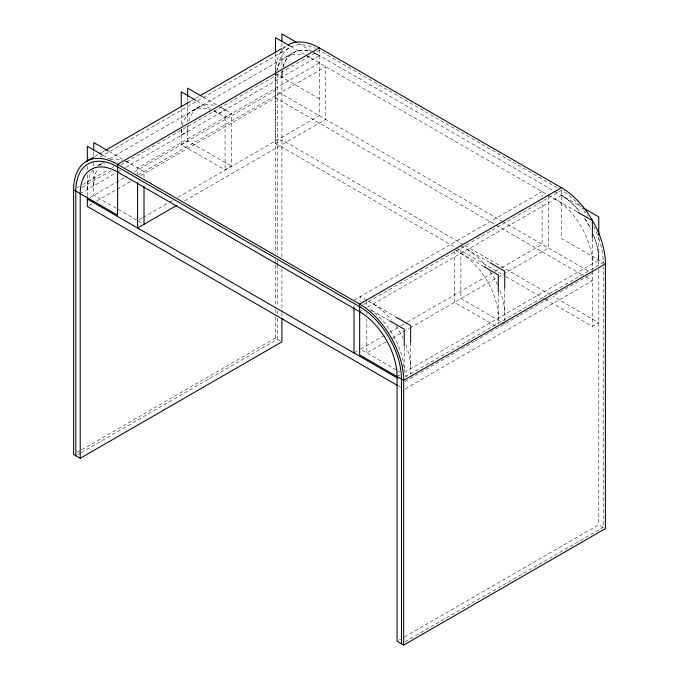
<?xml version="1.0" encoding="UTF-8"?>
<svg xmlns="http://www.w3.org/2000/svg" width="679" height="679" viewBox="0 0 679 679"><rect width="100%" height="100%" fill="white"/><g stroke="black" fill="none" stroke-linecap="round" stroke-linejoin="round"><path stroke-width="0.51" stroke-dasharray="3.4 2.55" d="M282.294 71.448L281.921 77.143A52.903 30.547 60 0 1 282.218 71.906M283.219 66.729C285.341 54.405 299.099 47.114 310.592 51.697M94.746 156.535L98.413 154.422M102.079 152.3L104.829 150.713M191.02 100.959L194.686 98.837M195.603 98.311L198.353 96.724M282.71 48.022L286.377 45.9M99.966 157.112L289.763 47.538A59.132 34.137 60 0 0 277.703 70.166M192.199 110.838L198.616 107.138M97.581 165.684L103.811 162.086M109.497 158.801L292.878 52.928M77.27 187.676L79.103 186.615M82.77 184.501L108.445 169.682M112.111 167.56L113.945 166.499M82.218 187.362L113.393 169.36M121.278 164.81L319.325 50.467L557.722 188.1M80.207 193.608L115.965 172.958M117.611 172.008L120.361 170.421M125.683 167.348L319.325 55.551L314.207 53.021M214.114 110.838L225.072 117.17L231.488 113.461L231.488 166.185L225.072 169.894L181.242 144.585L181.242 126.659M319.325 62.96L137.599 167.883L137.599 175.258M181.242 144.585L187.667 140.884L231.488 166.185M90.103 197.419L126.82 176.217M134.162 171.982L275.504 90.383L501.45 220.828M138.516 174.758L325.75 66.661L325.75 119.394L184.399 200.992M89.187 205.355L91.945 203.768M96.537 201.12L130.487 181.514M140.587 175.683L275.504 97.793L495.016 224.528M142.191 217.951L137.599 220.607L142.191 223.255M143.108 217.424L168.808 202.588M169.725 202.053L172.474 200.466M177.983 197.292L319.325 115.685L319.325 47.929M275.504 53.539L275.504 143.532L281.921 139.823L463.782 244.822M77.27 452.358L80.937 450.245M81.853 449.719L275.318 338.023L281.921 341.834M77.635 454.692L80.385 453.105M81.302 452.57L277.516 339.288L277.516 317.059M353.988 300.22L542.131 191.597L542.131 196.868M363.341 304.557L561.389 190.213A59.132 34.137 60 0 1 582.667 209.225M359.675 311.763L362.425 310.167M367.738 307.103L561.389 195.297L570.122 201.536L579.654 211.381M353.988 352.944L358.571 350.296M384.272 335.46L360.405 349.235L396.943 370.335M389.771 332.286L399.872 326.455M400.788 325.92L406.297 322.746M407.213 322.211L494.405 271.872M495.322 271.345L498.08 269.758M501.747 267.636L542.131 244.321L542.131 201.086M386.096 341.817L366.821 352.944L366.821 319.198M392.521 338.108L409.047 328.568M409.963 328.042L497.155 277.703M498.072 277.168L548.547 248.022L548.547 195.297M397.079 376.556L399.829 374.969M404.412 372.321L598.793 260.091C598.742 251.247 596.569 242.522 593.285 234.34M405.151 376.981L603.198 262.637A59.132 34.137 60 0 0 598.029 236.394M405.151 381.428L440.026 361.287M440.943 360.761L473.984 341.681M474.901 341.155L518.96 315.718M519.876 315.192L551.076 297.173M554.751 295.051L592.377 273.331M405.151 388.838L592.377 280.741L583.193 275.436M545.534 299.431L592.377 326.48L598.793 322.771L552.876 296.256M398.913 640.178L400.746 639.117M404.412 637.004L598.793 524.782L603.198 527.32L603.198 266.872M405.151 641.663L603.198 527.32M298.454 43.498L311.313 50.917M312.23 51.451L553.792 190.918M554.709 191.444L581.343 206.823M291.113 46.673L304.896 54.626M305.813 55.152L576.768 211.585M275.318 73.332L319.325 98.744M605.396 263.902L561.389 238.499L561.389 187.676M502.367 221.362L589.627 271.736M495.942 225.063L582.276 274.91M464.699 245.348L551.951 295.73M203.182 97.122L216.881 105.024M220.531 107.138L231.488 113.461M460.897 245.908L489.203 262.247M275.504 143.532L456.441 247.996M457.357 248.522L505.125 276.098M506.042 276.633L544.617 298.904M196.766 100.823L210.465 108.733M455.388 250.135L482.786 265.956M495.568 326.056L454.48 302.333L454.48 249.609M109.302 151.544L124.834 160.507M125.751 161.033L144.016 171.583L144.016 177.915M366.821 300.22L360.405 296.511L360.405 301.79M368.629 301.264L395.119 316.558M102.885 155.245L109.277 158.937M371.345 310.244L388.702 320.259M136.708 220.089L93.77 195.297L93.77 167.883M397.86 370.861L399.685 371.922M405.168 375.08L406.993 376.141M398.726 386.181L400.559 387.242M584.526 217.959L590.747 228.721M598.793 237.013L598.793 265.599M598.793 269.495L598.793 524.782M592.377 238.601L592.377 270.361M592.377 271.116L592.377 326.48M504.726 288.083L504.726 323.934L460.897 298.633L460.897 248.013M498.31 292.844L498.31 323.425M410.651 342.394L410.651 374.027M404.234 347.156L404.234 371.405M366.821 301.272L366.821 307.604M366.821 312.875L366.821 314.98M353.988 305.491L353.988 307.604M281.921 43.481L281.921 67.832M281.921 68.885L281.921 258.19M281.921 268.782L281.921 312.187M281.921 313.248L281.921 317.483M277.516 74.605L277.516 254.591M277.516 260.94L277.516 264.123M277.516 265.175L277.516 306.467M277.516 310.702L277.516 315.998M275.318 74.393L275.318 253.318M275.318 259.675L275.318 263.91M275.318 264.963L275.318 305.202M275.318 309.437L275.318 315.786M275.318 316.847L275.318 338.023M225.072 117.17L225.072 169.894M187.667 97.649L187.667 100.815M187.667 101.867L187.667 121.897M187.667 126.116L187.667 140.884M181.242 108.733L181.242 125.607M93.77 152.062L93.77 156.28M93.77 162.612L93.77 166.83M87.353 166.313L87.353 170.531M87.353 174.749L87.353 195.841M93.77 185.774A52.903 30.547 60 0 1 97.42 169.275M99.805 165.727A52.903 30.547 60 0 1 102.733 162.892M109.99 159.54A52.903 30.547 60 0 1 122.449 160.329M125.326 161.33A52.903 30.547 60 0 1 131.183 164.174M87.353 189.475A52.903 30.547 60 0 1 92.87 170.09M98.311 165.26A52.903 30.547 60 0 1 105.22 162.96M369.758 309.454A52.903 30.547 60 0 1 404.2 370.709M373.238 303.929A52.903 30.547 60 0 1 391.52 319.987M395.823 325.716A52.903 30.547 60 0 1 403.071 338.269M405.881 344.856A52.903 30.547 60 0 1 410.651 368.722M460.897 253.318A52.903 30.547 60 0 1 498.31 318.112M467.313 249.609A52.903 30.547 60 0 1 485.595 265.676M489.89 271.405A52.903 30.547 60 0 1 497.58 284.891M499.956 290.544A52.903 30.547 60 0 1 504.726 314.402M181.599 129.341A52.903 30.547 60 0 0 181.242 135.062L187.667 131.353A52.903 30.547 60 0 1 188.015 125.64M182.278 125.573A52.903 30.547 60 0 1 209.921 109.608M213.529 110.906A52.903 30.547 60 0 1 218.655 113.461L225.072 109.752A52.903 30.547 60 0 0 219.224 106.909M188.94 120.913A52.903 30.547 60 0 1 216.338 105.907M275.504 80.852A52.903 30.547 60 0 1 275.963 74.359M276.531 71.363A52.903 30.547 60 0 1 303.224 55.135M307.061 56.408A52.903 30.547 60 0 1 312.909 59.251M283.092 67.085A52.903 30.547 60 0 1 311.169 51.876M314.64 53.183A52.903 30.547 60 0 1 319.325 55.551M554.972 199.006A52.903 30.547 60 0 1 592.377 263.8M561.389 195.297A52.903 30.547 60 0 1 579.408 211.05M585.23 218.977A52.903 30.547 60 0 1 590.212 227.601M593.59 235.095A52.903 30.547 60 0 1 598.793 260.091M583.787 210.668A59.132 34.137 60 0 1 588.039 216.686M593.599 226.319A59.132 34.137 60 0 1 597.376 234.696M290.705 47.029A59.132 34.137 60 0 1 315.396 48.413M275.343 71.753A62.239 35.936 60 0 1 286.317 46.079"/><path stroke-width="1.02" d="M86.496 161.305L93.829 157.07M99.329 153.895L101.163 152.834M105.746 150.186L190.103 101.485M200.186 95.663L281.793 48.549M80.207 458.291L80.207 193.608A52.903 30.547 60 0 1 117.611 172.008L359.675 311.763A52.903 30.547 60 0 1 397.079 376.556L397.079 641.239L403.682 645.05L605.396 528.593L605.396 263.902A62.239 35.936 60 0 0 561.389 187.676L319.325 47.929L117.611 164.386A62.239 35.936 60 0 0 73.604 189.797L73.604 454.48L80.207 458.291L281.921 341.834L281.921 318.536M177.058 205.236L137.599 228.017L137.599 182.668M561.389 187.676L359.675 304.133L117.611 164.386L117.611 215.201L73.604 189.797M605.396 263.902L403.682 380.367L359.675 354.956L359.675 304.133A62.239 35.936 60 0 1 403.682 380.367L403.682 645.05M296.613 42.438L281.921 33.95L281.921 41.36M583.185 207.884L598.793 216.898L598.793 234.9M290.196 46.138L275.504 37.659L275.504 52.478M577.685 212.12L592.377 220.607L592.377 237.54M202.274 96.588L187.667 88.16L187.667 96.596M490.111 262.773L504.726 271.21L504.726 288.083M195.858 100.297L181.242 91.86L181.242 106.628M483.694 266.482L498.31 274.919L498.31 291.792M108.394 151.018L93.77 142.573L93.77 149.957M396.035 317.085L410.651 325.521L410.651 342.394M101.969 154.719L87.353 146.282L87.353 161.042M389.619 320.785L404.234 329.23L404.234 346.103M87.353 199.006L397.835 378.262M397.801 385.655L87.353 206.416L87.353 196.885M401.484 643.777L401.484 379.094A59.132 34.137 60 0 0 359.675 306.679L117.611 166.924A59.132 34.137 60 0 0 75.802 191.062L75.802 455.753M353.988 307.604L353.988 352.944M144.016 186.343L144.016 224.308M288.21 44.839A62.239 35.936 60 0 1 319.325 47.929"/></g></svg>
